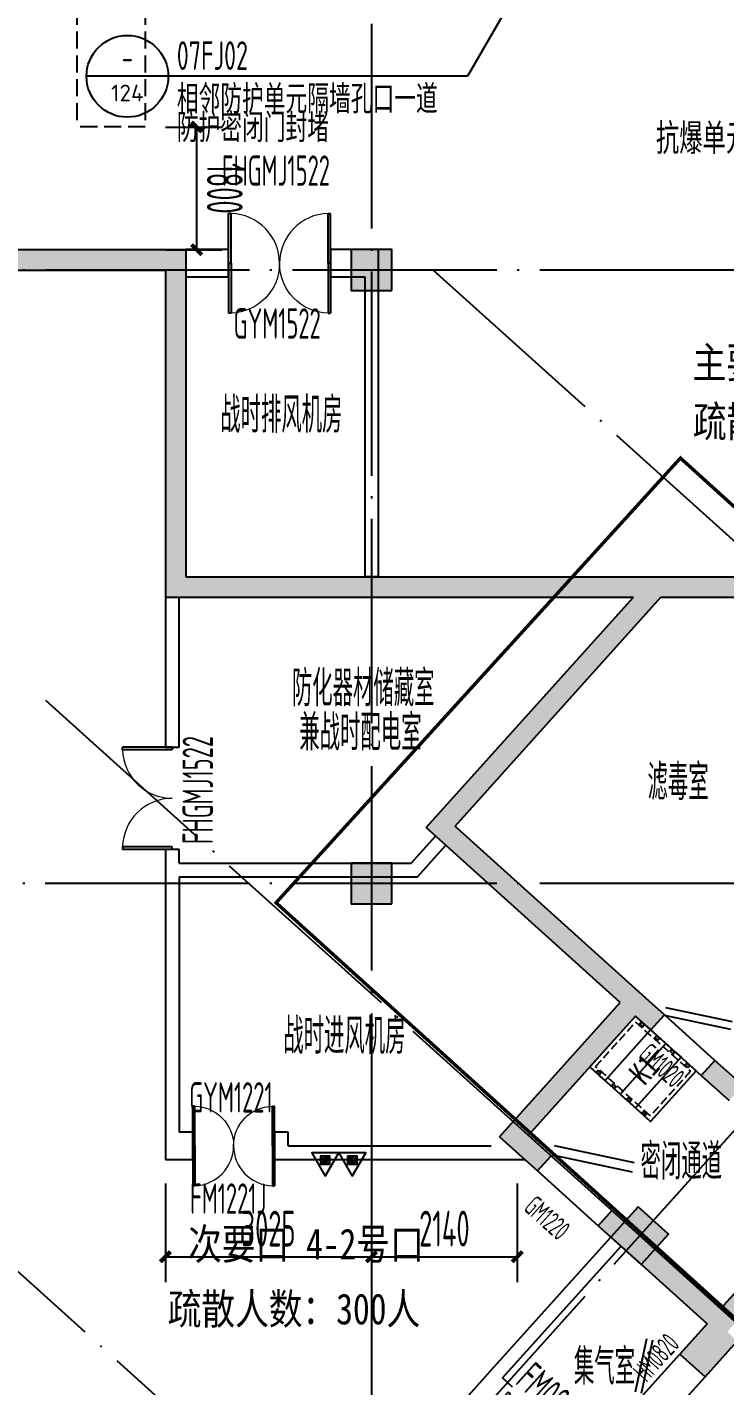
# Model space of a CAD drawing. Extents: x -473190 to 2138458, y -81875 to 2633646.
# Drawn here: x 599632 to 609875, y 46572 to 66507 of the extents above; entities that cross this region are included whole.
import ezdxf
from ezdxf.enums import TextEntityAlignment as Align

# ---------------------------------------------------------------- set-up
doc = ezdxf.new("R2010")
doc.units = 0
doc.header["$LTSCALE"] = 1000
for name, pattern in [('__DASH', [0.35, 0.25, -0.1]), ('DASH', [0.35, 0.25, -0.1]), ('DOTE', [2.42, 2, -0.2, 0.02, -0.2])]:
    doc.linetypes.add(name, pattern=pattern)
for name, color, linetype in [('A-COLUMN', 2, 'Continuous'), ('A-PUB_HATCH', 8, 'Continuous'), ('A-WALL', 2, 'Continuous'), ('DIM_IDEN', 3, 'Continuous'), ('DOOR_FIRE', 4, 'Continuous'), ('DOOR_FIRE_TEXT', 7, 'Continuous'), ('DOTE', 1, 'DOTE'), ('PUB_DIM', 3, 'Continuous'), ('PUB_HATCH', 8, 'Continuous'), ('PUB_TEXT', 7, 'Continuous'), ('RF-JSK', 9, 'Continuous'), ('RF-KBGQ', 15, 'Continuous'), ('RF-KTK', 210, 'Continuous'), ('RF-M', 4, 'Continuous'), ('RF-MBH', 11, 'Continuous'), ('RF-QT', 30, 'Continuous'), ('W-EQUIP_灭火器', 7, 'Continuous'), ('图层1', 7, 'Continuous'), ('索引线', 252, 'Continuous')]:
    doc.layers.add(name, color=color, linetype=linetype)
doc.layers.add('RF-WZ', color=110, linetype='Continuous', lineweight=0)
doc.styles.add('8B2_02', font='tssdeng.shx', dxfattribs={"width": 0.6, "bigfont": 'TSSDCHN.shx'})
doc.styles.add('_TCH_DIM_T3', font='tssdeng.shx', dxfattribs={"width": 0.564706, "bigfont": '@@@tssdchn.shx'})
doc.styles.add('_TCH_WINDOW', font='tssdeng.shx', dxfattribs={"width": 0.8, "height": 3.5, "bigfont": 'tssdchn.shx'})
doc.styles.add('TYDG_01', font='', dxfattribs={"width": 0.8})
doc.styles.add('TYDG_02', font='TSSDENG', dxfattribs={"width": 0.8, "bigfont": 'TSSDCHN'})
doc.styles.get('TYDG_01').set_extended_font_data('SimSun')
doc.dimstyles.new('_TCH_ARCH&&150', dxfattribs={"dimtxt": 525, "dimasz": 150, "dimexe": 375, "dimexo": 450, "dimgap": 150, "dimtad": 1, "dimdec": 0, "dimzin": 0, "dimdsep": 46, "dimtxsty": '_TCH_DIM_T3', "dimblk": 'ARCHTICK', "dimcen": 0.09, "dimclrt": 7, "dimazin": 2, "dimtfac": 1, "dimtdec": 0, "dimtix": 1, "dimtmove": 2, "dimatfit": 3, "dimfxl": 0, "dimtolj": 1, "dimtzin": 0, "dimarcsym": 0})

# ---------------------------------------------------------------- blocks, each defined once
blk = doc.blocks.new('A$C4F5A101F')
at = {"layer": 'DOTE', "color": 16, "linetype": 'DOTE', "ltscale": 1.5}
blk.add_line((-124989.7, 16373.7), (-124989.7, -213765.2), dxfattribs=at)
at = {"layer": 'DOTE', "color": 127, "linetype": 'DOTE', "ltscale": 1.5}
for p, q in [((-204013.3, -198812), (-71274.2, -51390.3)), ((-39660.8, -92507.4), (-168489.7, -92507.4)), ((-124088.3, -92501.6), (-100449.2, -113786.4)), ((-129775.9, -98818.4), (-106136.8, -120103.2)), ((-39660.8, -101507.4), (-168489.7, -101507.4)), ((-134125.3, -103648.8), (-110486.1, -124933.6))]:
    blk.add_line(p, q, dxfattribs=at)
blk = doc.blocks.new('$TwtSys$00000546')
h = blk.add_hatch()
h.set_pattern_fill('ANSI31', color=256, scale=200, style=0)
h.set_pattern_definition([(45, (-38543.802, -6670.83), (-17.67767, 17.67767), [])])
h.paths.add_polyline_path([(-65, 174), (65, 174), (65, 44), (-65, 44)])
for points in [[(0, 344), (-198, 0), (198, 0)], [(-65, 174), (65, 174), (65, 44), (-65, 44)]]:
    blk.add_lwpolyline(points, close=True)
blk = doc.blocks.new('RFJSK1')
at = {"layer": 'RF-JSK'}
for p, q in [((220418, 104411), (220418, 104351)), ((221398, 104411), (221398, 104351)), ((220418, 104111), (220418, 104051)), ((221398, 104111), (221398, 104051)), ((220418, 103811), (220418, 103751)), ((221398, 103811), (221398, 103751)), ((220418, 103511), (220418, 103451)), ((221398, 103511), (221398, 103451))]:
    blk.add_line(p, q, dxfattribs=at)
for points in [[(220408, 104531), (221408, 104531), (221408, 103331), (220408, 103331), (220408, 104531)], [(220408, 104411), (220408, 104531), (221408, 104531), (221408, 104411)], [(220408, 104411), (220448, 104411), (220448, 104351), (220408, 104351)], [(221408, 104351), (221408, 104231), (220408, 104231), (220408, 104351)], [(221408, 104411), (221368, 104411), (221368, 104351), (221408, 104351)], [(220408, 104111), (220408, 104231), (221408, 104231), (221408, 104111)], [(220408, 104111), (220448, 104111), (220448, 104051), (220408, 104051)], [(221408, 104111), (221368, 104111), (221368, 104051), (221408, 104051)], [(221408, 104051), (221408, 103931), (220408, 103931), (220408, 104051)], [(220408, 103811), (220408, 103931), (221408, 103931), (221408, 103811)], [(220408, 103811), (220448, 103811), (220448, 103751), (220408, 103751)], [(221408, 103751), (221408, 103631), (220408, 103631), (220408, 103751)], [(221408, 103811), (221368, 103811), (221368, 103751), (221408, 103751)], [(220408, 103511), (220408, 103631), (221408, 103631), (221408, 103511)], [(220408, 103511), (220448, 103511), (220448, 103451), (220408, 103451)], [(221408, 103511), (221368, 103511), (221368, 103451), (221408, 103451)], [(221408, 103451), (221408, 103331), (220408, 103331), (220408, 103451)]]:
    blk.add_lwpolyline(points, dxfattribs=at)
at = {"layer": 'RF-JSK', "linetype": '__DASH', "ltscale": 0.5}
blk.add_lwpolyline([(220468, 104471), (221348, 104471), (221348, 103391), (220468, 103391)], close=True, dxfattribs=at)
at = {"layer": 'RF-JSK', "color": 110, "style": 'TYDG_01', "width": 0.8}
blk.add_text('K1', height=339.9, dxfattribs=at).set_placement((220727, 103744))
blk = doc.blocks.new('$DorLib2D$00000180')
at = {"color": 0}
for p, q in [((-0.557, 0.242), (0.309, 0.742)), ((-0.5, 0.143), (0.366, 0.643))]:
    blk.add_line(p, q, dxfattribs=at)
blk = doc.blocks.new('$DorLib2D$00000002')
for p, q in [((-0.5, 0), (-0.5, 0.4875)), ((-0.475, 0.4875), (-0.5, 0.4875)), ((-0.475, 0), (-0.475, 0.4875)), ((0.475, 0), (0.475, 0.4875)), ((0.475, 0.4875), (0.5, 0.4875)), ((0.5, 0), (0.5, 0.4875)), ((-0.5, 0), (-0.475, 0)), ((0.5, 0), (0.475, 0))]:
    blk.add_line(p, q)
at = {"lineweight": 13}
for centre, start, end in [((-0.4875, 0), 0, 88.53072), ((0.4875, 0), 91.46928, 180)]:
    blk.add_arc(centre, 0.4875, start, end, dxfattribs=at)
blk = doc.blocks.new('$DorLib2D$00000001')
for p, q in [((0.45, 0.975), (0.5, 0.975)), ((0.45, 0), (0.45, 0.975)), ((0.5, 0), (0.5, 0.975)), ((0.5, 0), (0.45, 0))]:
    blk.add_line(p, q)
at = {"lineweight": 13}
blk.add_arc((0.475, 0), 0.975, 91.4693, 180, dxfattribs=at)
blk = doc.blocks.new('$DorLib2D$00000196')
at = {"color": 0}
for p, q in [((-0.5, 0.357), (0.366, 0.857)), ((-0.557, -0.456), (0.309, -0.956)), ((-0.5, -0.357), (0.366, -0.857))]:
    blk.add_line(p, q, dxfattribs=at)
at = {"color": 0, "const_width": 0.0714}
blk.add_lwpolyline([(-0.557, 0.456), (0.309, 0.956)], dxfattribs=at)
blk = doc.blocks.new('_ArchTick')
at = {"color": 0, "linetype": 'ByBlock', "const_width": 0.4}
blk.add_lwpolyline([(-0.5, -0.5), (0.5, 0.5)], dxfattribs=at)
blk = doc.blocks.new('*D5640')
at = {"layer": 'Defpoints', "color": 0, "transparency": 16777216}
for p in [(486223, -765710), (489248, -765711), (489248, -767237)]:
    blk.add_point(p, dxfattribs=at)
at = {"layer": 'PUB_DIM', "color": 0, "lineweight": -2, "transparency": 16777216}
for p, q in [((486223, -766160), (486223, -767611)), ((489248, -766161), (489248, -767612)), ((486223, -767236), (489248, -767237))]:
    blk.add_line(p, q, dxfattribs=at)
at = {"layer": 'PUB_DIM', "color": 0, "lineweight": -2, "transparency": 16777216, "xscale": 150, "yscale": 150, "zscale": 150}
for p, rotation in [((486223, -767236), 179.9927049924861), ((489248, -767237), 359.9927049924862)]:
    blk.add_blockref('_ArchTick', p, dxfattribs=dict(at, rotation=rotation))
at = {"layer": 'PUB_DIM', "color": 7, "transparency": 16777216, "insert": (487736, -766824), "char_height": 525, "attachment_point": 5, "rotation": 359.9927, "style": '_TCH_DIM_T3'}
blk.add_mtext('\\A1;3025', dxfattribs=at)
blk = doc.blocks.new('*D5641')
at = {"layer": 'Defpoints', "color": 0, "transparency": 16777216}
for p in [(489248, -765711), (491388, -765711), (491388, -767237)]:
    blk.add_point(p, dxfattribs=at)
at = {"layer": 'PUB_DIM', "color": 0, "lineweight": -2, "transparency": 16777216}
for p, q in [((489248, -766161), (489248, -767612)), ((491388, -766161), (491387, -767612)), ((489248, -767237), (491388, -767237))]:
    blk.add_line(p, q, dxfattribs=at)
at = {"layer": 'PUB_DIM', "color": 0, "lineweight": -2, "transparency": 16777216, "xscale": 150, "yscale": 150, "zscale": 150}
for p, rotation in [((489248, -767237), 179.9927049924842), ((491388, -767237), 359.9927049924843)]:
    blk.add_blockref('_ArchTick', p, dxfattribs=dict(at, rotation=rotation))
at = {"layer": 'PUB_DIM', "color": 7, "transparency": 16777216, "insert": (490318, -766824), "char_height": 525, "attachment_point": 5, "rotation": 359.9927, "style": '_TCH_DIM_T3'}
blk.add_mtext('\\A1;2140', dxfattribs=at)
blk = doc.blocks.new('*D5726')
at = {"layer": 'Defpoints', "color": 0, "transparency": 16777216}
for p in [(-224569, -189325), (-226369, -190233), (-224569, -190233)]:
    blk.add_point(p, dxfattribs=at)
at = {"layer": 'PUB_DIM', "color": 0, "lineweight": -2, "transparency": 16777216}
for p, q in [((-226369, -189783), (-226369, -188950)), ((-224569, -189783), (-224569, -188950)), ((-226369, -189325), (-224569, -189325))]:
    blk.add_line(p, q, dxfattribs=at)
at = {"layer": 'PUB_DIM', "color": 0, "lineweight": -2, "transparency": 16777216, "xscale": 150, "yscale": 150, "zscale": 150, "rotation": 180}
blk.add_blockref('_ArchTick', (-226369, -189325), dxfattribs=at)
at = {"layer": 'PUB_DIM', "color": 0, "lineweight": -2, "transparency": 16777216, "xscale": 150, "yscale": 150, "zscale": 150}
blk.add_blockref('_ArchTick', (-224569, -189325), dxfattribs=at)
at = {"layer": 'PUB_DIM', "color": 7, "transparency": 16777216, "insert": (-225469, -188912), "char_height": 525, "attachment_point": 5, "style": '_TCH_DIM_T3'}
blk.add_mtext('\\A1;1800', dxfattribs=at)
blk = doc.blocks.new('_FZH')
blk.add_lwpolyline([(-0.5, -0.5), (0.5, -0.5), (0.5, 0.5), (-0.5, 0.5)], close=True)
at = {"layer": 'PUB_HATCH'}
blk.add_solid([(-0.5, -0.5), (0.5, -0.5), (-0.5, 0.5), (0.5, 0.5)], dxfattribs=at)
blk = doc.blocks.new('rfk')
at = {"layer": 'A-PUB_HATCH'}
for points in [[(482598.2, -752460.2), (482898.2, -752760.2), (486223.2, -752760.2), (486523.2, -752460.2)], [(486523.2, -757260.2), (486223.2, -757560.2), (493094.1, -757560.2), (493341, -757460.2), (493431, -757260.2)], [(493341, -757460.2), (493497.8, -757560.2), (495038.6, -757560.2), (495153.7, -757260.2), (493431, -757260.2)]]:
    blk.add_hatch(color=256, dxfattribs=at).paths.add_polyline_path(points)
at = {"layer": 'PUB_HATCH'}
for points in [[(486523.2, -752460.2), (486223.2, -752760.2), (486223.2, -757560.2), (486523.2, -757260.2)], [(490050.3, -760940.7), (490474, -760918.5), (493497.8, -757560.2), (493341, -757460.2), (493094.1, -757560.2)], [(490299.8, -761165.4), (490500.6, -760942.5), (490474, -760918.5), (490050.3, -760940.7)], [(493116.4, -763566.9), (493324.5, -763485.2), (490500.6, -760942.5), (490299.8, -761165.4), (492900.8, -763507.4)], [(493123.8, -763708.1), (493346.7, -763908.8), (493547.5, -763685.9), (493324.5, -763485.2), (493116.4, -763566.9)], [(491127.6, -765476.7), (491551.3, -765454.5), (493123.8, -763708.1), (493116.4, -763566.9), (492900.8, -763507.4)], [(494587.9, -764622.7), (494290.6, -764355), (494089.9, -764578), (494498.6, -764946), (494632.4, -764797.4)], [(491127.6, -765476.7), (491685, -765978.5), (491885.7, -765755.6), (491551.3, -765454.5)], [(494406.8, -768261.1), (494464.4, -768346.6), (496371.4, -766228.6), (495947.7, -766250.8), (494375.3, -767997.2)], [(493074.8, -766826.2), (492777.5, -766558.6), (492576.8, -766781.5), (492874, -767049.2)], [(494406.8, -768261.1), (494375.3, -767997.2), (493074.8, -766826.2), (492874, -767049.2), (494174.5, -768220.1)], [(494174.5, -768220.1), (493773, -768666), (494144.6, -769000.6), (494613, -768480.4), (494406.8, -768261.1)]]:
    blk.add_hatch(color=256, dxfattribs=at).paths.add_polyline_path(points)
at = {"layer": 'A-WALL'}
for p, q in [((487148.2, -752460.2), (486523.2, -752460.2)), ((486523.2, -752460.2), (486523.2, -752860.2)), ((487148.2, -752860.2), (487148.2, -752460.2)), ((489348.2, -752460.2), (488648.2, -752460.2)), ((488648.2, -752460.2), (488648.2, -752860.2)), ((489348.2, -752460.2), (489348.2, -757260.2)), ((486523.2, -752860.2), (487148.2, -752860.2)), ((488648.2, -752860.2), (489148.2, -752860.2)), ((489148.2, -752860.2), (489148.2, -757260.2)), ((489348.2, -757260.2), (489148.2, -757260.2)), ((486223.2, -757560.2), (486223.2, -759760.2)), ((486423.2, -759760.2), (486423.2, -757560.2)), ((486223.2, -759760.2), (486423.2, -759760.2)), ((489832.5, -761460.2), (490188.3, -761065)), ((486423.2, -761260.2), (486223.2, -761260.2)), ((486223.2, -761260.2), (486223.2, -761610.2)), ((486423.2, -761460.2), (486423.2, -761260.2)), ((489921.6, -761660.2), (490337, -761198.9)), ((486423.2, -761460.2), (489832.5, -761460.2)), ((486223.2, -761610.2), (486223.2, -765810.2)), ((486423.2, -761660.2), (486423.2, -765410.2)), ((486423.2, -761660.2), (489921.6, -761660.2)), ((486623.2, -765410.2), (486423.2, -765410.2)), ((486623.2, -765810.2), (486623.2, -765410.2)), ((488023.2, -765410.2), (487823.2, -765410.2)), ((487823.2, -765410.2), (487823.2, -765810.2)), ((488023.2, -765610.2), (488023.2, -765410.2)), ((488023.2, -765610.2), (491007.4, -765610.2)), ((486223.2, -765810.2), (486623.2, -765810.2)), ((487823.2, -765810.2), (488023.2, -765810.2)), ((488023.2, -765810.2), (491498.1, -765810.2)), ((490955.9, -768955.3), (492762.5, -766948.8)), ((491171.4, -769014.8), (492911.2, -767082.6)), ((490955.9, -768955.3), (489948, -770074.6)), ((491320.1, -769148.6), (491171.4, -769014.8))]:
    blk.add_line(p, q, dxfattribs=at)
at = {"layer": 'RF-M'}
for p, q in [((494290.6, -764355), (493547.5, -763685.9)), ((494089.9, -764578), (493346.7, -763908.8)), ((492777.5, -766558.6), (491885.7, -765755.6)), ((492576.8, -766781.5), (491685, -765978.5)), ((493237.7, -769260.5, 150), (493773, -768666, 150)), ((493609.3, -769595.1, 150), (494144.6, -769000.6, 150))]:
    blk.add_line(p, q, dxfattribs=at)
at = {"layer": 'RF-QT'}
for p, q in [((482598.2, -752460.2), (486523.2, -752460.2)), ((486523.2, -752460.2), (486523.2, -757260.2)), ((482898.2, -752760.2), (486223.2, -752760.2)), ((486223.2, -752760.2), (486223.2, -757560.2)), ((486523.2, -757260.2), (493431, -757260.2)), ((493431, -757260.2), (495153.7, -757260.2)), ((486223.2, -757560.2), (493094.1, -757560.2)), ((490050.3, -760940.7), (493094.1, -757560.2)), ((490474, -760918.5), (493497.8, -757560.2)), ((493497.8, -757560.2), (495038.6, -757560.2)), ((490299.8, -761165.4), (490050.3, -760940.7)), ((490500.6, -760942.5), (490474, -760918.5)), ((493324.5, -763485.2), (490500.6, -760942.5)), ((492900.8, -763507.4), (490299.8, -761165.4)), ((493547.5, -763685.9), (493324.5, -763485.2)), ((491127.6, -765476.7), (492900.8, -763507.4)), ((493346.7, -763908.8), (493547.5, -763685.9)), ((491551.3, -765454.5), (493123.8, -763708.1)), ((493123.8, -763708.1), (493346.7, -763908.8)), ((494290.6, -764355), (494089.9, -764578)), ((494587.9, -764622.7), (494290.6, -764355)), ((494089.9, -764578), (494498.6, -764946)), ((491127.6, -765476.7), (491685, -765978.5)), ((491885.7, -765755.6), (491551.3, -765454.5)), ((491685, -765978.5), (491885.7, -765755.6)), ((494375.3, -767997.2), (495947.7, -766250.8)), ((492777.5, -766558.6), (492576.8, -766781.5)), ((493074.8, -766826.2), (492777.5, -766558.6)), ((492576.8, -766781.5), (492874, -767049.2)), ((494375.3, -767997.2), (493074.8, -766826.2)), ((494174.5, -768220.1), (492874, -767049.2)), ((494174.5, -768220.1), (493773, -768666)), ((493773, -768666), (494144.6, -769000.6)), ((494144.6, -769000.6), (494613, -768480.4))]:
    blk.add_line(p, q, dxfattribs=at)
at = {"layer": 'DOOR_FIRE'}
ref = blk.add_blockref('$DorLib2D$00000002', (487898.2, -752660.2), dxfattribs=dict(at, xscale=1500, yscale=1500, zscale=400, rotation=4.523433825556391e-09))
ref.add_attrib('A', 'FHGMJ1522', (487050.1, -751523.6), dxfattribs={"layer": 'DOOR_FIRE_TEXT', "height": 446.25, "rotation": 0, "style": '_TCH_WINDOW', "width": 0.564706})
ref = blk.add_blockref('$DorLib2D$00000002', (487898.2, -752660.2), dxfattribs=dict(at, xscale=1500, yscale=-1500, zscale=100, rotation=4.523433825556391e-09))
ref.add_attrib('A', 'GYM1522', (487224.6, -753766.2), dxfattribs={"layer": 'DOOR_FIRE_TEXT', "height": 446.25, "rotation": 0, "style": '_TCH_WINDOW', "width": 0.564706})
ref = blk.add_blockref('$DorLib2D$00000002', (486323.2, -760510.2), dxfattribs=dict(at, xscale=-1500, yscale=-1500, zscale=200, rotation=270))
ref.add_attrib('A', 'FHGMJ1522', (486920.4, -761184.1), dxfattribs={"layer": 'DOOR_FIRE_TEXT', "height": 446.25, "rotation": 90, "style": '_TCH_WINDOW', "width": 0.564706})
ref = blk.add_blockref('$DorLib2D$00000002', (487223.2, -765610.2), dxfattribs=dict(at, xscale=-1200, yscale=1200, zscale=100))
ref.add_attrib('A', 'GYM1221', (486573.8, -765120.7), dxfattribs={"layer": 'DOOR_FIRE_TEXT', "height": 446.25, "style": '_TCH_WINDOW', "width": 0.564706})
ref = blk.add_blockref('$DorLib2D$00000002', (487223.2, -765610.2), dxfattribs=dict(at, xscale=-1200, yscale=-1200, zscale=400))
ref.add_attrib('A', 'FM1221J', (486583.5, -766606.1), dxfattribs={"layer": 'DOOR_FIRE_TEXT', "height": 446.25, "style": '_TCH_WINDOW', "width": 0.564706})
ref = blk.add_blockref('$DorLib2D$00000001', (491550.4, -769490.6), dxfattribs=dict(at, xscale=800, yscale=800, zscale=200, rotation=137.9999999999992))
ref.add_attrib('A', 'FM0820J', (491341.2, -769090), dxfattribs={"layer": 'DOOR_FIRE_TEXT', "height": 446.25, "rotation": 318, "style": '_TCH_WINDOW', "width": 0.564706})
at = {"layer": 'RF-JSK', "linetype": 'ByBlock', "rotation": 48.00000000007903}
blk.add_blockref('RFJSK1', (422654.2, -998191.1), dxfattribs=at)
at = {"layer": 'RF-M'}
ref = blk.add_blockref('$DorLib2D$00000180', (493818.7, -764131.9), dxfattribs=dict(at, xscale=-1000, yscale=-1000, zscale=300, rotation=138))
ref.add_attrib('A', 'GM1020', (493145.8, -764304.7), dxfattribs={"layer": 'RF-MBH', "height": 297.5, "rotation": 318, "style": '_TCH_WINDOW', "width": 0.564706})
ref = blk.add_blockref('$DorLib2D$00000180', (492231.2, -766268.6), dxfattribs=dict(at, xscale=-1200, yscale=-1200, zscale=300, rotation=137.9999999999969))
ref.add_attrib('A', 'GM1220', (491466.9, -766542.9), dxfattribs={"layer": 'RF-MBH', "height": 297.5, "rotation": 318, "style": '_TCH_WINDOW', "width": 0.564706})
ref = blk.add_blockref('$DorLib2D$00000196', (493691.2, -769130.6), dxfattribs=dict(at, xscale=800, yscale=-800, zscale=500, rotation=48.00000000001011))
ref.add_attrib('A', 'HFM0820(6)左', (493567.8, -770892.3), dxfattribs={"layer": 'RF-MBH', "height": 350, "rotation": 48, "style": '_TCH_WINDOW', "width": 0.8})
at = {"layer": 'RF-M', "color": 11, "style": '_TCH_WINDOW', "width": 0.564706}
blk.add_text('HM0820', height=297.5, rotation=48, dxfattribs=at).set_placement((493288.2, -769090.6))
at = {"layer": 'RF-WZ', "style": '8B2_02', "width": 0.6}
for s, p in [('战时排风机房', (487026.4, -755148.4)), ('防化器材储藏室', (488078.7, -759159.3)), ('兼战时配电室', (488188.1, -759808.8)), ('滤毒室', (493300, -760536)), ('战时进风机房', (487952, -764262.1)), ('密闭通道', (493197.8, -766103.9)), ('集气室', (492219.8, -769113.2))]:
    blk.add_text(s, height=525, dxfattribs=at).set_placement(p)
at = {"layer": 'PUB_DIM'}
for p1, p2, picture, middle in [((486223.2, -765710.2), (489248.2, -765710.6), '*D5640', (487735.5, -766823.9)), ((489248.2, -765710.6), (491387.7, -765710.9), '*D5641', (490317.8, -766824.3))]:
    dim = blk.add_aligned_dim(p1=p1, p2=p2, distance=-1526, dimstyle='_TCH_ARCH&&150', dxfattribs=at)
    dim.commit()
    dim.dimension.update_dxf_attribs({"geometry": picture, "text_midpoint": middle})
blk = doc.blocks.new('zsgc')
at = {"layer": 'RF-KBGQ', "color": 15, "linetype": 'DASH'}
for p, q in [((-242119.5, -190082.9), (-226369.5, -190082.9)), ((-226369.5, -190082.9), (-226369.5, -191082.9)), ((-242119.5, -191082.9), (-226369.5, -191082.9))]:
    blk.add_line(p, q, dxfattribs=at)
at = {"layer": 'RF-WZ', "style": 'TYDG_02', "width": 0.8}
blk.add_text('抗爆单元D', height=450, rotation=90, dxfattribs=at).set_placement((-225972.6, -182582.4))
at = {"layer": 'PUB_DIM'}
dim = blk.add_aligned_dim(p1=(-226369.5, -190232.7), p2=(-224569.5, -190232.7), distance=907.9, dimstyle='_TCH_ARCH&&150', dxfattribs=at)
dim.commit()
dim.dimension.update_dxf_attribs({"geometry": '*D5726', "text_midpoint": (-225469.5, -188912.4)})

msp = doc.modelspace()

# ---------------------------------------------------------------- linework, layer by layer
at = {"layer": 'DIM_IDEN'}
for p, q in [((608623.6, 70169.1), (606097.4, 65785.8)), ((601702.7, 65785.8), (600502.7, 65785.8)), ((606097.4, 65785.8), (601702.7, 65785.8))]:
    msp.add_line(p, q, dxfattribs=at)
msp.add_circle((601102.7, 65785.8), 600, dxfattribs=at)
at = {"layer": '图层1', "color": 6, "linetype": 'DASH', "const_width": 50}
msp.add_lwpolyline([(609222.6, 60184.7), (618663.4, 51642.3), (612726.9, 45117.3), (603286.1, 53659.8)], close=True, dxfattribs=at)

# ---------------------------------------------------------------- block references
at = {"rotation": 270}
msp.add_blockref('zsgc', (791445.2, -161327.1), dxfattribs=at)
at = {"layer": 'A-COLUMN'}
for p, xscale, yscale, zscale, rotation in [((604687.2, 62942.4), 600, 600, 600, 90), ((604687.2, 53942.4), 600, 600, 600, 90), ((608625.3, 48776), 600.0000000000256, 600.0000000000256, 600.0000000000256, 47.99999999999824)]:
    msp.add_blockref('_FZH', p, dxfattribs=dict(at, xscale=xscale, yscale=yscale, zscale=zscale, rotation=rotation))
at = {"layer": 'RF-QT'}
msp.add_blockref('A$C4F5A101F', (729676.9, 155449.8), dxfattribs=at)
at = {"layer": 'W-EQUIP_灭火器', "rotation": 179.9999999999923}
for p in [(604007.8, 49992.4), (604404.6, 49992.4)]:
    msp.add_blockref('$TwtSys$00000546', p, dxfattribs=at)
at = {"layer": '索引线'}
msp.add_blockref('rfk', (115439, 815702.6), dxfattribs=at)

# ---------------------------------------------------------------- texts
at = {"layer": 'PUB_TEXT', "style": 'TYDG_02'}
for s, width, p in [('07FJ02', 0.64, (601828.7, 65879.5)), ('相邻防护单元隔墙孔口一道', 0.8, (601828.7, 65239.8)), ('防护密闭门封堵', 0.8, (601828.7, 64819.8))]:
    msp.add_text(s, height=420, dxfattribs=dict(at, width=width)).set_placement(p)
for s, height, width, p, p2 in [('-', 318.1, 0.962963, (601017.9, 65896.1), (601187.5, 65896.1)), ('124', 245.31, 1.238095, (600864.4, 65418.3), (601341, 65418.3))]:
    msp.add_text(s, height=height, dxfattribs=dict(at, width=width)).set_placement(p, p2, align=Align.FIT)
at = {"layer": 'RF-KTK', "color": 110, "linetype": 'DASH', "style": 'TYDG_01', "width": 0.8}
for s, p in [('主要口 3-1号口 ', (609401.3, 61358.6)), ('疏散人数：300人', (609406.6, 60494.3)), ('次要口 4-2号口 ', (601994.9, 48425.9)), ('疏散人数：300人', (601695.7, 47474.1))]:
    msp.add_text(s, height=453.16, dxfattribs=at).set_placement(p)

doc.saveas('drawing.dxf')
